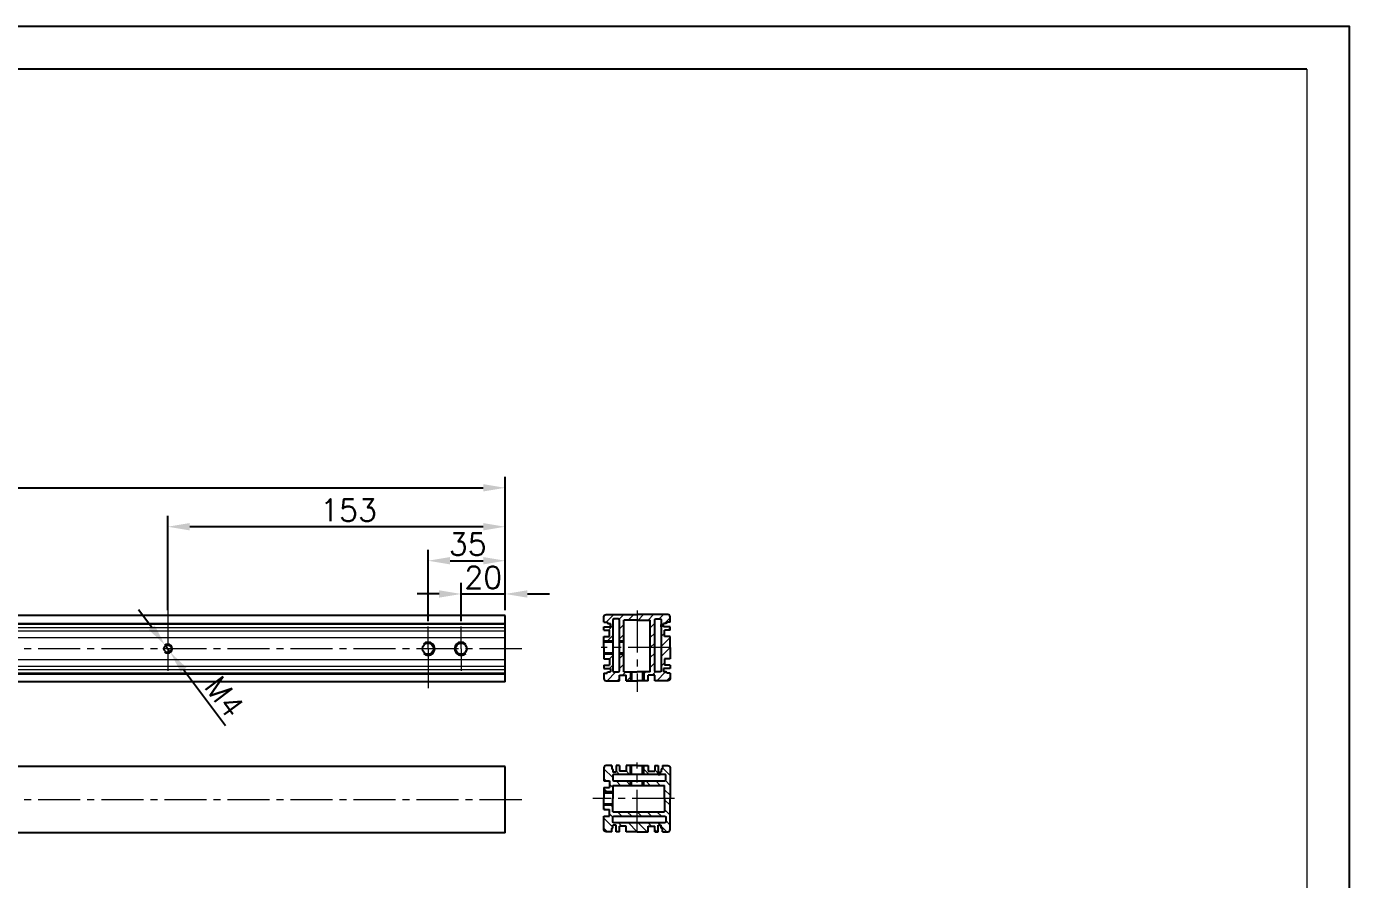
# Model space of a CAD drawing. Header units: millimetres. Extents: x -30327 to 34858, y 4015 to 75103.
# Drawn here: x 15710 to 16309, y 34893 to 35279 of the extents above; entities that cross this region are included whole.
import ezdxf

# ---------------------------------------------------------------- set-up
doc = ezdxf.new("R2010")
doc.units = ezdxf.units.MM
doc.linetypes.add('CENTER2', pattern=[28.575, 19.05, -3.175, 3.175, -3.175])
doc.layers.add('A-TITLEBLOCK', color=7, linetype='Continuous', lineweight=18)
for name, color, linetype in [('print', 30, 'Continuous'), ('red', 1, 'CENTER2'), ('yellow', 2, 'Continuous')]:
    doc.layers.add(name, color=color, linetype=linetype)
doc.styles.add('GB', font='GBENOR.SHX', dxfattribs={"bigfont": 'gbcbig.shx'})
doc.styles.get("Standard").update_dxf_attribs({"font": 'txt', "bigfont": 'gbcbig.shx'})
doc.dimstyles.new('1-4', dxfattribs={"dimscale": 4, "dimtxt": 2.5, "dimasz": 2.5, "dimexe": 1.25, "dimexo": 0.625, "dimtad": 1, "dimdsep": 46, "dimtxsty": 'Standard', "dimcen": 2.5, "dimadec": 0, "dimazin": 0, "dimtfac": 1, "dimtmove": 0, "dimatfit": 3, "dimfxl": 0, "dimarcsym": 0})

# ---------------------------------------------------------------- blocks, each defined once
blk = doc.blocks.new('*D1635')
at = {"layer": 'Defpoints', "color": 0}
for p in [(15926.51, 35070.01), (15479.51, 35012.09), (15926.51, 35012.09)]:
    blk.add_point(p, dxfattribs=at)
at = {"layer": 'yellow', "color": 0, "lineweight": -2}
for p, q in [((15479.51, 35014.59), (15479.51, 35075.01)), ((15926.51, 35014.59), (15926.51, 35075.01)), ((15489.51, 35070.01), (15916.51, 35070.01))]:
    blk.add_line(p, q, dxfattribs=at)
at = {"layer": 'yellow', "color": 0}
for points in [[(15489.51, 35071.67), (15489.51, 35068.34), (15479.51, 35070.01)], [(15916.51, 35071.67), (15916.51, 35068.34), (15926.51, 35070.01)]]:
    blk.add_solid(points, dxfattribs=at)
at = {"layer": 'yellow', "color": 0, "lineweight": 9, "insert": (15689.01, 35077.51), "char_height": 10, "attachment_point": 5}
blk.add_mtext('447', dxfattribs=at)
blk = doc.blocks.new('*D1640')
at = {"layer": 'Defpoints', "color": 0}
for p in [(15926.51, 35021.9), (15926.51, 35012.09), (15906.51, 35007.09)]:
    blk.add_point(p, dxfattribs=at)
at = {"layer": 'yellow', "color": 0, "lineweight": -2}
for p, q in [((15906.51, 35009.59), (15906.51, 35026.9)), ((15926.51, 35014.59), (15926.51, 35026.9)), ((15896.51, 35021.9), (15886.51, 35021.9)), ((15906.51, 35021.9), (15926.51, 35021.9)), ((15936.51, 35021.9), (15946.51, 35021.9))]:
    blk.add_line(p, q, dxfattribs=at)
at = {"layer": 'yellow', "color": 0}
for points in [[(15896.51, 35023.57), (15896.51, 35020.24), (15906.51, 35021.9)], [(15936.51, 35023.57), (15936.51, 35020.24), (15926.51, 35021.9)]]:
    blk.add_solid(points, dxfattribs=at)
at = {"layer": 'yellow', "color": 0, "lineweight": 9, "insert": (15916.51, 35029.4), "char_height": 10, "attachment_point": 5}
blk.add_mtext('20', dxfattribs=at)
blk = doc.blocks.new('*D1643')
at = {"layer": 'Defpoints', "color": 0}
for p in [(15926.51, 35036.97), (15926.51, 35014.59), (15891.51, 35007.09)]:
    blk.add_point(p, dxfattribs=at)
at = {"layer": 'yellow', "color": 0, "lineweight": -2}
for p, q in [((15891.51, 35009.59), (15891.51, 35041.97)), ((15926.51, 35017.09), (15926.51, 35041.97)), ((15901.51, 35036.97), (15916.51, 35036.97))]:
    blk.add_line(p, q, dxfattribs=at)
at = {"layer": 'yellow', "color": 0}
for points in [[(15901.51, 35038.64), (15901.51, 35035.31), (15891.51, 35036.97)], [(15916.51, 35038.64), (15916.51, 35035.31), (15926.51, 35036.97)]]:
    blk.add_solid(points, dxfattribs=at)
at = {"layer": 'yellow', "color": 0, "lineweight": 9, "insert": (15909.51, 35044.47), "char_height": 10, "attachment_point": 5}
blk.add_mtext('35', dxfattribs=at)
blk = doc.blocks.new('*D1648')
at = {"layer": 'Defpoints', "color": 0}
for p in [(15773.51, 35052.36), (15773.51, 35012.09), (15926.51, 35012.09)]:
    blk.add_point(p, dxfattribs=at)
at = {"layer": 'yellow', "color": 0, "lineweight": -2}
for p, q in [((15773.51, 35014.59), (15773.51, 35057.36)), ((15916.51, 35052.36), (15783.51, 35052.36)), ((15926.51, 35014.59), (15926.51, 35057.36))]:
    blk.add_line(p, q, dxfattribs=at)
at = {"layer": 'yellow', "color": 0}
for points in [[(15783.51, 35054.03), (15783.51, 35050.7), (15773.51, 35052.36)], [(15916.51, 35054.03), (15916.51, 35050.7), (15926.51, 35052.36)]]:
    blk.add_solid(points, dxfattribs=at)
at = {"layer": 'yellow', "color": 0, "lineweight": 9, "insert": (15855.51, 35059.86), "char_height": 10, "attachment_point": 5}
blk.add_mtext('153', dxfattribs=at)
blk = doc.blocks.new('*D1649')
at = {"layer": 'Defpoints', "color": 0}
for p in [(15772.31, 34998.69), (15774.71, 34995.49)]:
    blk.add_point(p, dxfattribs=at)
at = {"layer": 'yellow', "color": 0, "lineweight": -2}
for p, q in [((15766.3, 35006.68), (15760.29, 35014.67)), ((15772.31, 34998.69), (15774.71, 34995.49)), ((15799.76, 34962.19), (15780.72, 34987.5))]:
    blk.add_line(p, q, dxfattribs=at)
at = {"layer": 'yellow', "color": 0}
for points in [[(15767.63, 35007.68), (15764.97, 35005.68), (15772.31, 34998.69)], [(15782.06, 34988.5), (15779.39, 34986.5), (15774.71, 34995.49)]]:
    blk.add_solid(points, dxfattribs=at)
at = {"layer": 'yellow', "color": 0, "lineweight": 9, "insert": (15799.24, 34975.36), "char_height": 10, "attachment_point": 5, "rotation": 306.94242}
blk.add_mtext('M4', dxfattribs=at)
blk = doc.blocks.new('DT-A2-TITLE')
for p, q in [((594, 420), (0, 420)), ((594, 0), (594, 420)), ((584, 410), (10, 410))]:
    blk.add_line(p, q)
at = {"layer": 'A-TITLEBLOCK', "color": 7}
for p, q in [((584, 410), (584, 10)), ((594, 0), (594, 297))]:
    blk.add_line(p, q, dxfattribs=at)
at = {"style": 'GB'}
for tag, p, height in [('#设计', (451.96, 38.52), 3.5), ('#品名', (523.32, 37.95), 3.5), ('#审核', (451.99, 28.1), 3.5), ('#图号', (526.67, 27.2), 3.5), ('#材料说明', (442.15, 13.59), 3), ('#数量', (520.33, 14.51), 3.5), ('#版本', (552.92, 14.47), 3.5)]:
    blk.add_attdef(tag, p, '', height=height, dxfattribs=at)

msp = doc.modelspace()

# ---------------------------------------------------------------- hatches: boundary and pattern name
at = {"layer": 'yellow', "lineweight": 9}
h = msp.add_hatch(dxfattribs=at)
h.set_pattern_fill('ANSI31', color=256, style=0)
h.set_pattern_definition([(45, (14736.9184, 34177.8618), (-2.245064, 2.245064), [])])
h.paths.add_polyline_path([(15980.2235, 35010.0746), (15986.2235, 35010.0746), (15986.2235, 35012.5746), (15972.2235, 35012.5746, 0.41421356), (15971.2235, 35011.5746), (15971.2235, 35009.0746), (15972.7235, 35009.0746, 0.41421356), (15973.2235, 35008.5746), (15973.7235, 35008.5746), (15974.2235, 35008.5746), (15974.2235, 35007.0746), (15971.2235, 35007.0746), (15971.2235, 35005.5746), (15973.7235, 35005.5746), (15973.7235, 35002.5746), (15971.2235, 35002.5746), (15971.2235, 35000.5746), (15975.2235, 35000.5746), (15975.2235, 35010.0746, -0.41421356), (15975.7235, 35010.5746), (15977.7235, 35010.5746, -0.41421356), (15978.2235, 35010.0746), (15978.2235, 35000.5746), (15980.2235, 35000.5746)])
h.paths.add_polyline_path([(15994.2235, 35010.0746, -0.41421356), (15994.7235, 35010.5746), (15996.7235, 35010.5746, -0.41421356), (15997.2235, 35010.0746), (15997.2235, 34997.5746), (16001.2235, 34997.5746), (16001.2235, 35002.5746), (15998.7235, 35002.5746), (15998.7235, 35005.5746), (16001.2235, 35005.5746), (16001.2235, 35007.0746), (15998.2235, 35007.0746), (15998.2235, 35008.5746), (15998.7235, 35008.5746), (15999.2235, 35008.5746, 0.41421356), (15999.7235, 35009.0746), (16001.2235, 35009.0746), (16001.2235, 35011.5746, 0.41421356), (16000.2235, 35012.5746), (15986.2235, 35012.5746), (15986.2235, 35010.0746), (15992.2235, 35010.0746), (15992.2235, 34997.5746), (15994.2235, 34997.5746)])
h.paths.add_polyline_path([(16001.2235, 34997.5746), (15997.2235, 34997.5746), (15997.2235, 34987.0746, -0.41421356), (15996.7235, 34986.5746), (15994.7235, 34986.5746, -0.41421356), (15994.2235, 34987.0746), (15994.2235, 34997.5746), (15992.2235, 34997.5746), (15992.2235, 34986.5746), (15991.2235, 34986.5746), (15989.2235, 34986.5746), (15989.2235, 34982.5746), (15991.2235, 34982.5746), (15991.2235, 34985.0746), (15994.2235, 34985.0746), (15994.2235, 34982.5746), (16000.2235, 34982.5746, 0.41421356), (16001.2235, 34983.5746), (16001.2235, 34986.0746), (15999.7235, 34986.0746, 0.41421356), (15999.2235, 34986.5746), (15998.7235, 34986.5746), (15998.2235, 34986.5746), (15998.2235, 34988.0746), (16001.2235, 34988.0746), (16001.2235, 34989.5746), (15998.7235, 34989.5746), (15998.7235, 34992.5746), (16001.2235, 34992.5746)])
h.paths.add_polyline_path([(15989.2235, 34986.5746), (15988.7235, 34986.5746), (15988.7235, 34982.5746), (15989.2235, 34982.5746)])
h.paths.add_polyline_path([(15983.7235, 34986.5746), (15983.2235, 34986.5746), (15983.2235, 34982.5746), (15983.7235, 34982.5746)])
h.paths.add_polyline_path([(15983.2235, 34986.5746), (15981.2235, 34986.5746), (15980.2235, 34986.5746), (15980.2235, 34994.5746), (15978.2235, 34994.5746), (15978.2235, 34987.0746, -0.41421356), (15977.7235, 34986.5746), (15975.7235, 34986.5746, -0.41421356), (15975.2235, 34987.0746), (15975.2235, 34988.0746), (15975.2235, 34994.5746), (15971.2235, 34994.5746), (15971.2235, 34992.5746), (15973.7235, 34992.5746), (15973.7235, 34989.5746), (15971.2235, 34989.5746), (15971.2235, 34988.0746), (15974.2235, 34988.0746), (15974.2235, 34986.5746), (15973.7235, 34986.5746), (15973.2235, 34986.5746, 0.41421356), (15972.7235, 34986.0746), (15971.2235, 34986.0746), (15971.2235, 34983.5746, 0.41421356), (15972.2235, 34982.5746), (15978.2235, 34982.5746), (15978.2235, 34985.0746), (15981.2235, 34985.0746), (15981.2235, 34982.5746), (15983.2235, 34982.5746)])
h.paths.add_polyline_path([(15980.2235, 34995.0746), (15978.2235, 34995.0746), (15978.2235, 34994.5746), (15980.2235, 34994.5746)])
h.paths.add_polyline_path([(15975.2235, 34995.0746), (15971.2235, 34995.0746), (15971.2235, 34994.5746), (15975.2235, 34994.5746)])
h.paths.add_polyline_path([(15975.2235, 35000.5746), (15971.2235, 35000.5746), (15971.2235, 35000.0746), (15975.2235, 35000.0746)])
h.paths.add_polyline_path([(15980.2235, 35000.5746), (15978.2235, 35000.5746), (15978.2235, 35000.0746), (15980.2235, 35000.0746)])
h = msp.add_hatch(dxfattribs=at)
h.set_pattern_fill('ANSI31', color=256, angle=-90, style=0)
h.set_pattern_definition([(315, (15166.5108, 36178.4876), (2.245064, 2.245064), [])])
h.paths.add_polyline_path([(15998.7235, 34935.1824), (15998.7235, 34929.1824), (16001.2235, 34929.1824), (16001.2235, 34943.1824, 0.41421356), (16000.2235, 34944.1824), (15997.7235, 34944.1824), (15997.7235, 34942.6824, 0.41421356), (15997.2235, 34942.1824), (15997.2235, 34941.6824), (15997.2235, 34941.1824), (15995.7235, 34941.1824), (15995.7235, 34944.1824), (15994.2235, 34944.1824), (15994.2235, 34941.6824), (15991.2235, 34941.6824), (15991.2235, 34944.1824), (15989.2235, 34944.1824), (15989.2235, 34940.1824), (15998.7235, 34940.1824, -0.41421356), (15999.2235, 34939.6824), (15999.2235, 34937.6824, -0.41421356), (15998.7235, 34937.1824), (15989.2235, 34937.1824), (15989.2235, 34935.1824)])
h.paths.add_polyline_path([(15998.7235, 34921.1824, -0.41421356), (15999.2235, 34920.6824), (15999.2235, 34918.6824, -0.41421356), (15998.7235, 34918.1824), (15986.2235, 34918.1824), (15986.2235, 34914.1824), (15991.2235, 34914.1824), (15991.2235, 34916.6824), (15994.2235, 34916.6824), (15994.2235, 34914.1824), (15995.7235, 34914.1824), (15995.7235, 34917.1824), (15997.2235, 34917.1824), (15997.2235, 34916.6824), (15997.2235, 34916.1824, 0.41421356), (15997.7235, 34915.6824), (15997.7235, 34914.1824), (16000.2235, 34914.1824, 0.41421356), (16001.2235, 34915.1824), (16001.2235, 34929.1824), (15998.7235, 34929.1824), (15998.7235, 34923.1824), (15986.2235, 34923.1824), (15986.2235, 34921.1824)])
h.paths.add_polyline_path([(15986.2235, 34914.1824), (15986.2235, 34918.1824), (15975.7235, 34918.1824, -0.41421356), (15975.2235, 34918.6824), (15975.2235, 34920.6824, -0.41421356), (15975.7235, 34921.1824), (15986.2235, 34921.1824), (15986.2235, 34923.1824), (15975.2235, 34923.1824), (15975.2235, 34924.1824), (15975.2235, 34926.1824), (15971.2235, 34926.1824), (15971.2235, 34924.1824), (15973.7235, 34924.1824), (15973.7235, 34921.1824), (15971.2235, 34921.1824), (15971.2235, 34915.1824, 0.41421356), (15972.2235, 34914.1824), (15974.7235, 34914.1824), (15974.7235, 34915.6824, 0.41421356), (15975.2235, 34916.1824), (15975.2235, 34916.6824), (15975.2235, 34917.1824), (15976.7235, 34917.1824), (15976.7235, 34914.1824), (15978.2235, 34914.1824), (15978.2235, 34916.6824), (15981.2235, 34916.6824), (15981.2235, 34914.1824)])
h.paths.add_polyline_path([(15975.2235, 34926.1824), (15975.2235, 34926.6824), (15971.2235, 34926.6824), (15971.2235, 34926.1824)])
h.paths.add_polyline_path([(15975.2235, 34931.6824), (15975.2235, 34932.1824), (15971.2235, 34932.1824), (15971.2235, 34931.6824)])
h.paths.add_polyline_path([(15975.2235, 34932.1824), (15975.2235, 34934.1824), (15975.2235, 34935.1824), (15983.2235, 34935.1824), (15983.2235, 34937.1824), (15975.7235, 34937.1824, -0.41421356), (15975.2235, 34937.6824), (15975.2235, 34939.6824, -0.41421356), (15975.7235, 34940.1824), (15976.7235, 34940.1824), (15983.2235, 34940.1824), (15983.2235, 34944.1824), (15981.2235, 34944.1824), (15981.2235, 34941.6824), (15978.2235, 34941.6824), (15978.2235, 34944.1824), (15976.7235, 34944.1824), (15976.7235, 34941.1824), (15975.2235, 34941.1824), (15975.2235, 34941.6824), (15975.2235, 34942.1824, 0.41421356), (15974.7235, 34942.6824), (15974.7235, 34944.1824), (15972.2235, 34944.1824, 0.41421356), (15971.2235, 34943.1824), (15971.2235, 34937.1824), (15973.7235, 34937.1824), (15973.7235, 34934.1824), (15971.2235, 34934.1824), (15971.2235, 34932.1824)])
h.paths.add_polyline_path([(15983.7235, 34935.1824), (15983.7235, 34937.1824), (15983.2235, 34937.1824), (15983.2235, 34935.1824)])
h.paths.add_polyline_path([(15983.7235, 34940.1824), (15983.7235, 34944.1824), (15983.2235, 34944.1824), (15983.2235, 34940.1824)])
h.paths.add_polyline_path([(15989.2235, 34940.1824), (15989.2235, 34944.1824), (15988.7235, 34944.1824), (15988.7235, 34940.1824)])
h.paths.add_polyline_path([(15989.2235, 34935.1824), (15989.2235, 34937.1824), (15988.7235, 34937.1824), (15988.7235, 34935.1824)])

# ---------------------------------------------------------------- linework, layer by layer
for p, q in [((15926.512, 35012.0913), (15479.512, 35012.0913)), ((15926.512, 34982.0913), (15926.512, 35012.0913)), ((15971.2235, 35009.0746), (15972.7235, 35009.0746)), ((15971.2235, 35005.5746), (15971.2235, 35007.0746)), ((15971.2235, 35007.0746), (15974.2235, 35007.0746)), ((15971.2235, 35005.5746), (15973.7235, 35005.5746)), ((15973.7235, 35008.5746), (15974.2235, 35008.5746)), ((15973.7235, 35002.5746), (15973.7235, 35005.5746)), ((15974.2235, 35007.0746), (15974.2235, 35008.5746)), ((15975.2235, 35007.0746), (15975.2235, 35008.0746)), ((15986.2235, 35010.0746), (15980.2235, 35010.0746)), ((15986.2235, 35010.0746), (15992.2235, 35010.0746)), ((15997.2235, 35007.0746), (15997.2235, 35008.0746)), ((15998.7235, 35008.5746), (15998.2235, 35008.5746)), ((15998.2235, 35007.0746), (15998.2235, 35008.5746)), ((16001.2235, 35007.0746), (15998.2235, 35007.0746)), ((15998.7235, 35002.5746), (15998.7235, 35005.5746)), ((16001.2235, 35005.5746), (15998.7235, 35005.5746)), ((16001.2235, 35009.0746), (15999.7235, 35009.0746)), ((16001.2235, 35005.5746), (16001.2235, 35007.0746)), ((15971.2235, 34997.5746), (15971.2235, 35002.5746)), ((15971.2235, 35002.5746), (15973.7235, 35002.5746)), ((15975.2235, 35000.5746), (15971.2235, 35000.5746)), ((15975.2235, 35000.0746), (15971.2235, 35000.0746)), ((15980.2235, 35000.5746), (15978.2235, 35000.5746)), ((15980.2235, 35000.0746), (15978.2235, 35000.0746)), ((16001.2235, 35002.5746), (15998.7235, 35002.5746)), ((16001.2235, 34997.5746), (16001.2235, 35002.5746)), ((15971.2235, 34997.5746), (15971.2235, 34992.5746)), ((15975.2235, 34995.0746), (15971.2235, 34995.0746)), ((15975.2235, 34994.5746), (15971.2235, 34994.5746)), ((15971.2235, 34992.5746), (15973.7235, 34992.5746)), ((15973.7235, 34992.5746), (15973.7235, 34989.5746)), ((15980.2235, 34995.0746), (15978.2235, 34995.0746)), ((15980.2235, 34994.5746), (15978.2235, 34994.5746)), ((16001.2235, 34992.5746), (15998.7235, 34992.5746)), ((15998.7235, 34992.5746), (15998.7235, 34989.5746)), ((16001.2235, 34997.5746), (16001.2235, 34992.5746)), ((15971.2235, 34989.5746), (15971.2235, 34988.0746)), ((15971.2235, 34989.5746), (15973.7235, 34989.5746)), ((15971.2235, 34988.0746), (15974.2235, 34988.0746)), ((15973.7235, 34986.5746), (15974.2235, 34986.5746)), ((15974.2235, 34988.0746), (15974.2235, 34986.5746)), ((15975.2235, 34988.0746), (15975.2235, 34987.0746)), ((15980.2235, 34986.5746), (15981.2235, 34986.5746)), ((15981.2235, 34986.5746), (15986.2235, 34986.5746)), ((15983.2235, 34986.5746), (15983.2235, 34982.5746)), ((15983.7235, 34986.5746), (15983.7235, 34982.5746)), ((15991.2235, 34986.5746), (15986.2235, 34986.5746)), ((15988.7235, 34986.5746), (15988.7235, 34982.5746)), ((15989.2235, 34986.5746), (15989.2235, 34982.5746)), ((15992.2235, 34986.5746), (15991.2235, 34986.5746)), ((15997.2235, 34988.0746), (15997.2235, 34987.0746)), ((16001.2235, 34988.0746), (15998.2235, 34988.0746)), ((15998.2235, 34988.0746), (15998.2235, 34986.5746)), ((15998.7235, 34986.5746), (15998.2235, 34986.5746)), ((16001.2235, 34989.5746), (15998.7235, 34989.5746)), ((16001.2235, 34989.5746), (16001.2235, 34988.0746)), ((15926.512, 34982.0913), (15479.512, 34982.0913)), ((15971.2235, 34986.0746), (15972.7235, 34986.0746)), ((15978.2235, 34985.0746), (15981.2235, 34985.0746)), ((15981.2235, 34982.5746), (15986.2235, 34982.5746)), ((15991.2235, 34982.5746), (15986.2235, 34982.5746)), ((15994.2235, 34985.0746), (15991.2235, 34985.0746)), ((16001.2235, 34986.0746), (15999.7235, 34986.0746)), ((15926.512, 34943.6992), (15479.512, 34943.6992)), ((15926.512, 34913.6992), (15926.512, 34943.6992)), ((15974.7235, 34944.1824), (15974.7235, 34942.6824)), ((15975.2235, 34941.6824), (15975.2235, 34941.1824)), ((15976.7235, 34941.1824), (15975.2235, 34941.1824)), ((15976.7235, 34940.1824), (15975.7235, 34940.1824)), ((15978.2235, 34944.1824), (15976.7235, 34944.1824)), ((15976.7235, 34944.1824), (15976.7235, 34941.1824)), ((15978.2235, 34944.1824), (15978.2235, 34941.6824)), ((15981.2235, 34941.6824), (15978.2235, 34941.6824)), ((15981.2235, 34944.1824), (15981.2235, 34941.6824)), ((15986.2235, 34944.1824), (15981.2235, 34944.1824)), ((15983.2235, 34940.1824), (15983.2235, 34944.1824)), ((15983.7235, 34940.1824), (15983.7235, 34944.1824)), ((15986.2235, 34944.1824), (15991.2235, 34944.1824)), ((15988.7235, 34940.1824), (15988.7235, 34944.1824)), ((15989.2235, 34940.1824), (15989.2235, 34944.1824)), ((15991.2235, 34944.1824), (15991.2235, 34941.6824)), ((15991.2235, 34941.6824), (15994.2235, 34941.6824)), ((15994.2235, 34944.1824), (15995.7235, 34944.1824)), ((15994.2235, 34944.1824), (15994.2235, 34941.6824)), ((15995.7235, 34944.1824), (15995.7235, 34941.1824)), ((15995.7235, 34941.1824), (15997.2235, 34941.1824)), ((15995.7235, 34940.1824), (15996.7235, 34940.1824)), ((15997.2235, 34941.6824), (15997.2235, 34941.1824)), ((15997.7235, 34944.1824), (15997.7235, 34942.6824)), ((15971.2235, 34934.1824), (15971.2235, 34929.1824)), ((15973.7235, 34937.1824), (15973.7235, 34934.1824)), ((15975.2235, 34935.1824), (15975.2235, 34934.1824)), ((15975.2235, 34934.1824), (15975.2235, 34929.1824)), ((15983.2235, 34935.1824), (15983.2235, 34937.1824)), ((15983.7235, 34935.1824), (15983.7235, 34937.1824)), ((15988.7235, 34935.1824), (15988.7235, 34937.1824)), ((15989.2235, 34935.1824), (15989.2235, 34937.1824)), ((15998.7235, 34929.1824), (15998.7235, 34935.1824)), ((15975.2235, 34932.1824), (15971.2235, 34932.1824)), ((15975.2235, 34931.6824), (15971.2235, 34931.6824)), ((15971.2235, 34924.1824), (15971.2235, 34929.1824)), ((15975.2235, 34926.6824), (15971.2235, 34926.6824)), ((15975.2235, 34924.1824), (15975.2235, 34929.1824)), ((15998.7235, 34929.1824), (15998.7235, 34923.1824)), ((15975.2235, 34926.1824), (15971.2235, 34926.1824)), ((15973.7235, 34921.1824), (15973.7235, 34924.1824)), ((15975.2235, 34923.1824), (15975.2235, 34924.1824)), ((15974.7235, 34914.1824), (15974.7235, 34915.6824)), ((15976.7235, 34917.1824), (15975.2235, 34917.1824)), ((15975.2235, 34916.6824), (15975.2235, 34917.1824)), ((15976.7235, 34918.1824), (15975.7235, 34918.1824)), ((15976.7235, 34914.1824), (15976.7235, 34917.1824)), ((15978.2235, 34914.1824), (15978.2235, 34916.6824)), ((15981.2235, 34916.6824), (15978.2235, 34916.6824)), ((15981.2235, 34914.1824), (15981.2235, 34916.6824)), ((15991.2235, 34916.6824), (15994.2235, 34916.6824)), ((15991.2235, 34914.1824), (15991.2235, 34916.6824)), ((15994.2235, 34914.1824), (15994.2235, 34916.6824)), ((15995.7235, 34918.1824), (15996.7235, 34918.1824)), ((15995.7235, 34914.1824), (15995.7235, 34917.1824)), ((15995.7235, 34917.1824), (15997.2235, 34917.1824)), ((15997.2235, 34916.6824), (15997.2235, 34917.1824)), ((15997.7235, 34914.1824), (15997.7235, 34915.6824)), ((15926.512, 34913.6992), (15479.512, 34913.6992)), ((15978.2235, 34914.1824), (15976.7235, 34914.1824)), ((15986.2235, 34914.1824), (15981.2235, 34914.1824)), ((15986.2235, 34914.1824), (15991.2235, 34914.1824)), ((15994.2235, 34914.1824), (15995.7235, 34914.1824))]:
    msp.add_line(p, q)
at = {"lineweight": 9}
for p, q in [((15926.512, 35008.5913), (15479.512, 35008.5913)), ((15926.512, 35008.0913), (15479.512, 35008.0913)), ((15926.512, 35006.5913), (15479.512, 35006.5913)), ((15926.512, 35005.0913), (15479.512, 35005.0913)), ((15926.512, 35002.0913), (15479.512, 35002.0913)), ((15926.512, 34992.0913), (15479.512, 34992.0913)), ((15926.512, 34989.0913), (15479.512, 34989.0913)), ((15926.512, 34987.5913), (15479.512, 34987.5913)), ((15926.512, 34986.0913), (15479.512, 34986.0913)), ((15926.512, 34985.4496), (15479.512, 34985.4496))]:
    msp.add_line(p, q, dxfattribs=at)
for points in [[(15971.2235, 35009.0746), (15971.2235, 35011.5746, -0.41421356), (15972.2235, 35012.5746), (15986.2235, 35012.5746)], [(16001.2235, 35009.0746), (16001.2235, 35011.5746, 0.41421356), (16000.2235, 35012.5746), (15986.2235, 35012.5746)], [(15972.7235, 35009.0746), (15972.7235, 35009.0746, 0.41421356), (15973.2235, 35008.5746), (15973.7235, 35008.5746)], [(15999.7235, 35009.0746), (15999.7235, 35009.0746, -0.41421356), (15999.2235, 35008.5746), (15998.7235, 35008.5746)], [(15972.7235, 34986.0746), (15972.7235, 34986.0746, -0.41421356), (15973.2235, 34986.5746), (15973.7235, 34986.5746)], [(15999.7235, 34986.0746), (15999.7235, 34986.0746, 0.41421356), (15999.2235, 34986.5746), (15998.7235, 34986.5746)], [(15971.2235, 34986.0746), (15971.2235, 34983.5746, 0.41421356), (15972.2235, 34982.5746), (15978.2235, 34982.5746)], [(16001.2235, 34986.0746), (16001.2235, 34983.5746, -0.41421356), (16000.2235, 34982.5746), (15994.2235, 34982.5746)], [(15974.7235, 34944.1824), (15972.2235, 34944.1824, 0.41421356), (15971.2235, 34943.1824), (15971.2235, 34937.1824)], [(15974.7235, 34942.6824), (15974.7235, 34942.6824, -0.41421356), (15975.2235, 34942.1824), (15975.2235, 34941.6824)], [(15997.7235, 34942.6824), (15997.7235, 34942.6824, 0.41421356), (15997.2235, 34942.1824), (15997.2235, 34941.6824)], [(15997.7235, 34944.1824), (16000.2235, 34944.1824, -0.41421356), (16001.2235, 34943.1824), (16001.2235, 34929.1824)], [(15997.7235, 34914.1824), (16000.2235, 34914.1824, 0.41421356), (16001.2235, 34915.1824), (16001.2235, 34929.1824)], [(15974.7235, 34914.1824), (15972.2235, 34914.1824, -0.41421356), (15971.2235, 34915.1824), (15971.2235, 34921.1824)], [(15974.7235, 34915.6824), (15974.7235, 34915.6824, 0.41421356), (15975.2235, 34916.1824), (15975.2235, 34916.6824)], [(15997.7235, 34915.6824), (15997.7235, 34915.6824, -0.41421356), (15997.2235, 34916.1824), (15997.2235, 34916.6824)]]:
    msp.add_lwpolyline(points, format="xyb")
for points in [[(15975.2235, 35010.0746), (15975.2235, 34987.0746, 0.41421356), (15975.7235, 34986.5746), (15977.7235, 34986.5746, 0.41421356), (15978.2235, 34987.0746), (15978.2235, 35010.0746, 0.41421356), (15977.7235, 35010.5746), (15975.7235, 35010.5746, 0.41421356)], [(15997.2235, 35010.0746), (15997.2235, 34987.0746, -0.41421356), (15996.7235, 34986.5746), (15994.7235, 34986.5746, -0.41421356), (15994.2235, 34987.0746), (15994.2235, 35010.0746, -0.41421356), (15994.7235, 35010.5746), (15996.7235, 35010.5746, -0.41421356)], [(15998.7235, 34940.1824), (15975.7235, 34940.1824, 0.41421356), (15975.2235, 34939.6824), (15975.2235, 34937.6824, 0.41421356), (15975.7235, 34937.1824), (15998.7235, 34937.1824, 0.41421356), (15999.2235, 34937.6824), (15999.2235, 34939.6824, 0.41421356)], [(15998.7235, 34918.1824), (15975.7235, 34918.1824, -0.41421356), (15975.2235, 34918.6824), (15975.2235, 34920.6824, -0.41421356), (15975.7235, 34921.1824), (15998.7235, 34921.1824, -0.41421356), (15999.2235, 34920.6824), (15999.2235, 34918.6824, -0.41421356)]]:
    msp.add_lwpolyline(points, format="xyb", close=True)
for points in [[(15980.2235, 34986.5746), (15980.2235, 35010.0746)], [(15992.2235, 34986.5746), (15992.2235, 35010.0746)], [(15978.2235, 34982.5746), (15978.2235, 34985.0746)], [(15981.2235, 34982.5746), (15981.2235, 34985.0746)], [(15991.2235, 34982.5746), (15991.2235, 34985.0746)], [(15994.2235, 34982.5746), (15994.2235, 34985.0746)], [(15971.2235, 34937.1824), (15973.7235, 34937.1824)], [(15971.2235, 34934.1824), (15973.7235, 34934.1824)], [(15975.2235, 34935.1824), (15998.7235, 34935.1824)], [(15971.2235, 34924.1824), (15973.7235, 34924.1824)], [(15971.2235, 34921.1824), (15973.7235, 34921.1824)], [(15975.2235, 34923.1824), (15998.7235, 34923.1824)]]:
    msp.add_lwpolyline(points)
for centre, radius in [((15773.512, 34997.0913), 1.6667), ((15891.512, 34997.0913), 2.5), ((15906.512, 34997.0913), 2.5)]:
    msp.add_circle(centre, radius)
for centre, radius, start, end in [((15773.512, 34997.0913), 2, 225, 135), ((15891.512, 34997.0913), 3, 225, 135), ((15906.512, 34997.0913), 3, 45, 315)]:
    msp.add_arc(centre, radius, start, end)
at = {"layer": 'print'}
msp.add_lwpolyline([(15159.5062, 34466.182), (16309.1101, 34466.182), (16309.1101, 35279.0332), (15159.5062, 35279.0332)], close=True, dxfattribs=at)
at = {"layer": 'red', "lineweight": 9}
for p, q in [((15773.512, 35018.0531), (15773.512, 34997.0913)), ((15986.2235, 35014.4718), (15986.2235, 34977.5236)), ((15891.512, 34997.0913), (15891.512, 35007.0913)), ((15906.512, 34997.0913), (15906.512, 35007.0913)), ((15933.9472, 34997.0913), (15474.9771, 34997.0913)), ((15773.512, 34997.0913), (15773.512, 34987.0913)), ((15891.512, 34997.0913), (15891.512, 34979.151)), ((15906.512, 34997.0913), (15906.512, 34987.0913)), ((16001.2235, 34997.5746), (15969.8969, 34997.5746)), ((15986.2235, 34914.1824), (15986.2235, 34945.509)), ((15933.9472, 34928.6992), (15474.9771, 34928.6992)), ((16003.1208, 34929.1824), (15966.1725, 34929.1824))]:
    msp.add_line(p, q, dxfattribs=at)
at = {"layer": 'yellow', "lineweight": 9}
msp.add_line((15906.512, 35013.9091), (15906.512, 35019.9857), dxfattribs=at)

# ---------------------------------------------------------------- block references
at = {"xscale": 1.93536, "yscale": 1.93536, "zscale": 1.93536}
msp.add_blockref('DT-A2-TITLE', (15159.5062, 34466.182), dxfattribs=at)

# ---------------------------------------------------------------- dimensions: what is measured, and where the dimension line sits
at = {"layer": 'yellow', "lineweight": 9}
dim = msp.add_linear_dim(base=(15926.512, 35070.0079), p1=(15479.512, 35012.0913), p2=(15926.512, 35012.0913), dimstyle='1-4', dxfattribs=at)
dim.commit()
dim.dimension.update_dxf_attribs({"geometry": '*D1635', "text_midpoint": (15689.012, 35070.0079), "dimtype": 160})
for base, p1, p2, picture, middle in [((15773.512, 35052.3632), (15926.512, 35012.0913), (15773.512, 35012.0913), '*D1648', (15855.512, 35052.3632)), ((15926.512, 35036.9737), (15891.512, 35007.0913), (15926.512, 35014.5913), '*D1643', (15909.512, 35036.9737)), ((15926.512, 35021.903), (15906.512, 35007.0913), (15926.512, 35012.0913), '*D1640', (15916.512, 35021.903))]:
    dim = msp.add_linear_dim(base=base, p1=p1, p2=p2, angle=180, dimstyle='1-4', dxfattribs=at)
    dim.commit()
    dim.dimension.update_dxf_attribs({"geometry": picture, "text_midpoint": middle, "dimtype": 160})
dim = msp.add_diameter_dim_2p(p1=(15772.3099, 34998.6898), p2=(15774.714, 34995.4929), text='M4', dimstyle='1-4', dxfattribs=at)
dim.commit()
dim.dimension.update_dxf_attribs({"geometry": '*D1649', "text_midpoint": (15799.2395, 34975.3572)})

doc.saveas('drawing.dxf')
